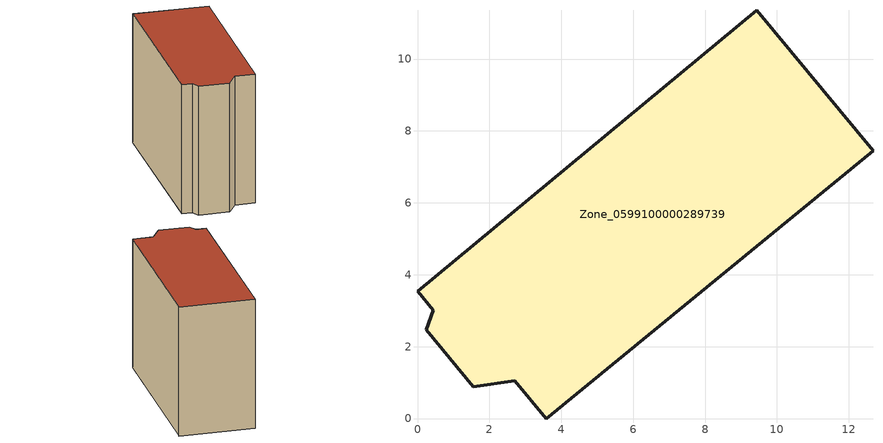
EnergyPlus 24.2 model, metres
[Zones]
Zone_0599100000289739
 floor ground (C_G): 0.24,2.47 0.44,3.01 0,3.54 9.43,11.35 12.67,7.45 12.59,7.38 3.58,0 2.7,1.05 1.55,0.88 z0
 wall outside (C_F): 0.44,3.01 0.24,2.47 1.55,0.88 2.7,1.05 3.58,0 12.59,7.38 12.67,7.45 9.43,11.35 0,3.54 0.44,3.01 z0:8.95
 roof outside (C_R): 12.67,7.45 9.43,11.35 0,3.54 0.44,3.01 0.24,2.47 1.55,0.88 2.7,1.05 3.58,0 12.59,7.38 z8.95
[BUILDING]
Pand.0599100000289739: North Axis=0; Terrain=City; Loads Convergence Tolerance Value=0.04; Temperature Convergence Tolerance Value=0.4; Solar Distribution=FullExterior; Maximum Number of Warmup Days=25; Minimum Number of Warmup Days=1
[Site:Location]
Rotterdam.The.Hague.AP_ZH_NLD Design_Conditions: Latitude=51.96; Longitude=4.45; Time Zone=1; Elevation=-4.5
[SITE:GROUNDTEMPERATURE:BUILDINGSURFACE]
18, 18, 18, 18, 18, 18, 18, 18, 18, 18, 18, 18
[MATERIAL] Thermal Absorptance=0.9; Solar Absorptance=0.7; Visible Absorptance=0.7
Name | Roughness | Thickness | Conductivity | Density | Specific Heat
G.TI.1946 | MediumSmooth | 0.15 | 1 | 540 | 1210
F.TI.1946 | Rough | 0.3 | 0.857143 | 1920 | 840
R.TI.1946 | MediumRough | 0.2 | 0.1 | 1500 | 1000
[CONSTRUCTION]
C_G: G.TI.1946
C_F: F.TI.1946
C_R: R.TI.1946
[ZONE]
Zone_0599100000289739: Type=1; Multiplier=1; Ceiling Height=Autocalculate; Volume=Autocalculate; Floor Area=autocalculate; Part of Total Floor Area=Yes
[ZONEINFILTRATION:DESIGNFLOWRATE]
Infil_Zone_0599100000289739: Zone or ZoneList or Space or SpaceList=Zone_0599100000289739; Schedule=AlwaysOn; Design Flow Rate Calculation Method=Flow/Area; Flow Rate per Floor Area=0.003; Constant Term Coefficient=1; Temperature Term Coefficient=0; Velocity Term Coefficient=0; Velocity Squared Term Coefficient=0
[HVACTEMPLATE:ZONE:IDEALLOADSAIRSYSTEM]
Zone_0599100000289739: Maximum Heating Supply Air Temperature=50; Minimum Cooling Supply Air Temperature=13; Maximum Heating Supply Air Humidity Ratio=0.0156; Minimum Cooling Supply Air Humidity Ratio=0.0077; Heating Limit=NoLimit; Cooling Limit=NoLimit; Dehumidification Control Type=ConstantSensibleHeatRatio; Cooling Sensible Heat Ratio=0.7; Dehumidification Setpoint=60; Humidification Control Type=None; Humidification Setpoint=30; Outdoor Air Method=None; Outdoor Air Flow Rate per Person=0.00944; Outdoor Air Flow Rate per Zone Floor Area=0; Outdoor Air Flow Rate per Zone=0; Demand Controlled Ventilation Type=None; Outdoor Air Economizer Type=NoEconomizer; Heat Recovery Type=None; Sensible Heat Recovery Effectiveness=0.7; Latent Heat Recovery Effectiveness=0.65
[ZONECONTROL:THERMOSTAT]
ThermostatControl_Zone_0599100000289739: Zone or ZoneList=Zone_0599100000289739; Control Type Schedule=DualSetpointControlType; Control 1=Thermostat_Zone_0599100000289739; Temperature Difference Between Cutout And Setpoint=0
[THERMOSTATSETPOINT:DUALSETPOINT]
Thermostat_Zone_0599100000289739: Heating Setpoint Temperature Schedule=HeatingSetpoint_Zone_0599100000289739; Cooling Setpoint Temperature Schedule=CoolingSetpoint_Zone_0599100000289739
[SCHEDULE:COMPACT]
HeatingSetpoint_Zone_0599100000289739: Through: 12/31, For: AllDays, Until: 24:00, 21
CoolingSetpoint_Zone_0599100000289739: Through: 12/31, For: AllDays, Until: 24:00, 24
DualSetpointControlType: Through: 12/31, For: AllDays, Until: 24:00, 4
AlwaysOn: Through: 12/31, For: AllDays, Until: 24:00, 1
